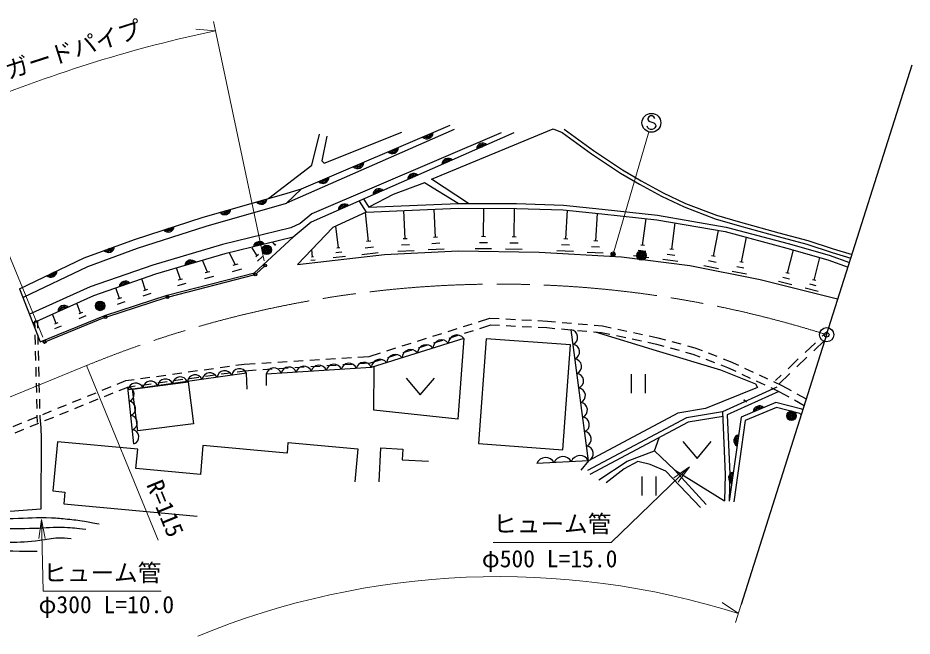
# Model space of a CAD drawing. Units: millimetres at full size, sheet at 1:1000; details may follow other scales. Extents: x 40000 to 680000, y 20000 to 380000.
# Drawn here: x 177928 to 272675, y 265573 to 331095 of the extents above; entities that cross this region are included whole.
import ezdxf
from ezdxf.enums import TextEntityAlignment as Align

# ---------------------------------------------------------------- set-up
doc = ezdxf.new("R2010")
doc.units = ezdxf.units.MM
doc.header["$LTSCALE"] = 1000
doc.header["$PDMODE"] = 32
doc.header["$PDSIZE"] = 500
doc.linetypes.add('CHAIN', pattern=[18.5, 12, -1.5, 3.5, -1.5])
for name, color, linetype, lineweight in [('M-BGD', 7, 'Continuous', 25), ('M-BMK', 2, 'CHAIN', 13), ('M-BMK-OTRS', 5, 'Continuous', 25), ('M-BMK-SRVR', 3, 'Continuous', 25), ('M-STR-HTXT', 7, 'Continuous', 13), ('M-STR-STRC', 7, 'Continuous', 25)]:
    doc.layers.add(name, color=color, linetype=linetype, lineweight=lineweight)
doc.styles.add('ＭＳ ゴシック', font='')
doc.styles.get('ＭＳ ゴシック').set_extended_font_data('MS Gothic')

# ---------------------------------------------------------------- blocks, each defined once
blk = doc.blocks.new('open_arrow')
at = {"color": 0, "linetype": 'Continuous', "lineweight": -2}
blk.add_lwpolyline([(7.5, 1.25), (0, 0), (7.5, -1.25)], dxfattribs=at)

msp = doc.modelspace()

# ---------------------------------------------------------------- linework, layer by layer
at = {"layer": 'M-BGD'}
for p, q in [((207973, 312962), (223737, 319711)), ((224159, 319277), (206380, 311462)), ((222186, 307828), (222034, 310828)), ((227262, 307910), (227309, 310924)), ((230499, 307871), (230546, 310909)), ((215089, 307408), (214742, 310477)), ((218973, 307672), (218820, 310690)), ((235989, 307671), (236162, 310707)), ((239162, 307448), (239329, 310383)), ((211882, 306712), (211622, 309014)), ((244125, 306982), (244482, 309818)), ((247202, 306573), (247554, 309359)), ((251624, 305837), (252168, 308562)), ((205163, 307044), (204951, 307318)), ((205227, 307103), (205100, 306985)), ((215309, 307432), (214870, 307383)), ((219437, 307048), (218575, 307004)), ((219189, 307683), (218758, 307662)), ((222647, 307207), (221790, 307164)), ((222400, 307839), (221972, 307817)), ((227683, 307258), (226822, 307271)), ((227478, 307907), (227047, 307913)), ((230923, 307213), (230055, 307226)), ((230716, 307867), (230282, 307874)), ((236386, 306996), (235519, 307046)), ((236206, 307659), (235773, 307684)), ((239371, 307436), (238952, 307460)), ((244327, 306957), (243922, 307008)), ((254594, 305204), (255119, 307840)), ((200970, 304929), (200318, 306246)), ((203279, 305880), (202748, 306721)), ((209149, 305748), (209059, 306542)), ((212267, 306255), (211609, 306181)), ((212047, 306730), (211718, 306693)), ((216115, 306191), (214361, 305993)), ((215602, 306800), (214725, 306700)), ((219901, 306423), (218177, 306335)), ((223108, 306586), (221394, 306499)), ((228104, 306605), (226381, 306632)), ((231347, 306555), (229610, 306582)), ((236782, 306321), (235048, 306420)), ((239929, 306142), (238251, 306237)), ((239545, 306795), (238707, 306842)), ((244453, 306324), (243643, 306426)), ((247401, 306548), (247003, 306598)), ((259474, 304035), (260091, 306499)), ((198025, 304135), (197500, 305411)), ((203409, 306001), (203149, 305759)), ((203830, 305809), (203308, 305326)), ((209415, 305433), (208961, 305381)), ((209263, 305760), (209036, 305735)), ((212652, 305799), (211336, 305650)), ((244781, 305665), (243161, 305870)), ((247848, 305278), (246256, 305479)), ((247525, 305925), (246729, 306026)), ((251897, 305175), (251118, 305330)), ((251819, 305798), (251429, 305875)), ((254782, 305167), (254405, 305242)), ((262294, 303299), (262895, 305700)), ((195142, 303360), (194732, 304588)), ((198264, 304196), (197787, 304074)), ((201635, 304449), (200618, 304189)), ((201224, 304994), (200716, 304864)), ((252170, 304513), (250612, 304824)), ((255122, 303924), (253615, 304225)), ((254858, 304564), (254105, 304715)), ((191435, 302251), (191067, 303431)), ((195366, 303417), (194918, 303302)), ((198649, 303685), (197695, 303440)), ((259694, 303418), (258990, 303595)), ((259650, 303991), (259298, 304079)), ((262465, 303257), (262122, 303342)), ((178087, 302389), (180274, 296773)), ((188698, 301344), (188312, 302473)), ((191645, 302319), (191225, 302183)), ((195728, 302937), (194832, 302707)), ((259914, 302802), (258505, 303155)), ((262722, 302099), (261350, 302443)), ((262508, 302699), (261822, 302871)), ((188901, 301410), (188496, 301279)), ((192018, 301883), (191178, 301611)), ((184578, 299800), (184180, 300855)), ((189261, 300989), (188451, 300726)), ((181992, 298713), (181607, 299691)), ((185133, 299504), (184387, 299201)), ((184765, 299876), (184391, 299724)), ((180027, 298976), (179727, 298968)), ((179748, 298186), (179727, 298968)), ((180048, 298194), (180027, 298976)), ((182165, 298784), (181818, 298642)), ((225125, 298376), (226078, 298678)), ((226746, 298889), (227947, 299268)), ((226856, 298189), (228037, 298563)), ((227947, 299268), (228938, 299218)), ((228037, 298563), (228960, 298517)), ((229638, 299183), (230636, 299133)), ((229659, 298481), (230658, 298431)), ((231335, 299098), (232334, 299048)), ((233033, 299013), (234025, 298963)), ((234025, 298963), (234901, 298886)), ((235599, 298824), (236595, 298736)), ((237292, 298674), (238288, 298586)), ((238985, 298525), (239862, 298447)), ((182509, 298437), (181814, 298154)), ((221883, 297351), (222836, 297653)), ((223504, 297864), (224457, 298165)), ((225235, 297677), (226188, 297978)), ((231357, 298396), (232355, 298346)), ((233055, 298311), (233977, 298265)), ((233977, 298265), (234825, 298190)), ((235523, 298128), (236519, 298040)), ((238393, 284166), (236535, 298039)), ((237216, 297978), (238212, 297890)), ((238909, 297829), (239758, 297754)), ((239758, 297754), (240662, 297562)), ((239862, 298447), (240796, 298249)), ((241481, 298105), (242459, 297898)), ((243144, 297753), (244122, 297546)), ((263751, 297929), (263150, 297357)), ((179792, 296487), (179766, 297487)), ((180092, 296495), (180066, 297494)), ((218641, 296327), (219595, 296628)), ((220262, 296839), (221215, 297140)), ((221993, 296652), (222946, 296953)), ((223614, 297164), (224567, 297466)), ((241347, 297417), (242325, 297211)), ((243010, 297066), (243988, 296859)), ((244673, 296714), (245577, 296523)), ((244807, 297401), (245742, 297203)), ((245742, 297203), (246547, 296983)), ((247222, 296799), (248187, 296536)), ((262425, 296668), (261338, 295635)), ((263439, 296942), (262260, 295822)), ((179836, 294787), (179810, 295787)), ((180136, 294795), (180110, 295795)), ((217020, 295814), (217974, 296116)), ((218751, 295627), (219704, 295929)), ((220372, 296140), (221325, 296441)), ((245577, 296523), (246355, 296310)), ((247030, 296126), (247995, 295863)), ((248670, 295678), (249447, 295466)), ((248862, 296351), (249667, 296132)), ((249667, 296132), (250413, 295842)), ((205476, 294622), (206474, 294685)), ((207173, 294728), (208171, 294790)), ((208870, 294833), (209868, 294895)), ((210567, 294939), (211565, 295001)), ((212263, 295044), (213261, 295106)), ((213960, 295150), (215152, 295224)), ((215152, 295224), (216353, 295603)), ((215281, 294530), (216463, 294904)), ((217130, 295115), (218084, 295416)), ((249447, 295466), (250166, 295187)), ((250819, 294933), (251751, 294571)), ((251066, 295588), (251998, 295226)), ((252650, 294972), (253397, 294682)), ((253397, 294682), (254278, 294273)), ((260613, 294946), (259526, 293913)), ((261535, 295133), (260448, 294099)), ((179881, 293088), (179855, 294088)), ((180181, 293096), (180154, 294095)), ((197664, 293809), (198654, 293948)), ((199347, 294044), (200338, 294183)), ((201031, 294280), (201889, 294400)), ((201889, 294400), (203081, 294474)), ((201959, 293703), (203181, 293778)), ((203780, 294517), (204778, 294579)), ((203879, 293822), (204877, 293884)), ((205576, 293927), (206574, 293989)), ((207273, 294033), (208271, 294095)), ((208969, 294138), (209968, 294200)), ((210666, 294244), (211664, 294306)), ((212363, 294349), (213361, 294411)), ((214060, 294455), (215281, 294530)), ((252403, 294317), (253122, 294038)), ((253122, 294038), (253983, 293638)), ((254913, 293978), (255820, 293556)), ((189378, 292652), (190236, 292771)), ((202160, 293428), (189602, 291673)), ((190929, 292868), (191920, 293007)), ((192613, 293104), (193603, 293242)), ((194296, 293339), (195287, 293477)), ((194423, 292650), (195413, 292788)), ((195980, 293574), (196970, 293712)), ((196107, 292885), (197097, 293023)), ((197790, 293120), (198781, 293258)), ((199474, 293355), (200464, 293494)), ((201158, 293591), (201959, 293703)), ((202231, 291730), (202160, 293428)), ((204238, 293343), (204251, 292143)), ((219067, 292928), (220567, 291128)), ((220567, 291128), (222067, 292928)), ((242905, 293338), (242905, 291338)), ((244405, 293338), (244405, 291338)), ((254617, 293343), (255524, 292922)), ((256455, 293261), (257362, 292839)), ((258801, 293224), (258200, 292652)), ((259723, 293410), (258544, 292290)), ((179925, 291389), (179899, 292388)), ((180225, 291396), (180199, 292396)), ((186872, 291635), (187799, 292011)), ((188447, 292274), (189378, 292652)), ((188672, 291610), (189561, 291970)), ((189561, 291970), (190362, 292082)), ((190224, 285940), (189561, 291970)), ((191056, 292179), (192046, 292318)), ((192739, 292414), (193730, 292553)), ((256159, 292626), (257066, 292205)), ((257700, 291910), (258561, 291510)), ((257996, 292544), (258878, 292134)), ((258878, 292134), (259865, 291590)), ((185297, 290995), (186224, 291371)), ((187097, 290970), (188024, 291346)), ((258561, 291510), (259599, 290937)), ((260478, 291252), (261465, 290707)), ((179969, 289689), (179943, 290689)), ((180269, 289697), (180243, 290697)), ((182146, 289717), (183073, 290093)), ((183722, 290356), (184648, 290732)), ((183946, 289692), (184873, 290068)), ((185522, 290331), (186448, 290707)), ((254802, 290571), (254947, 290630)), ((254874, 290600), (255124, 290412)), ((260212, 290599), (261250, 290026)), ((180008, 288208), (179988, 288989)), ((180308, 288215), (180287, 288997)), ((180571, 289078), (181498, 289454)), ((182371, 289053), (183298, 289429)), ((177421, 287799), (178347, 288175)), ((178996, 288439), (179923, 288815)), ((179221, 287774), (180147, 288150)), ((180796, 288414), (181723, 288790)), ((177645, 287135), (178572, 287511)), ((182111, 286181), (181632, 280959)), ((190620, 285402), (182111, 286181)), ((248396, 286205), (249896, 284405)), ((249896, 284405), (251396, 286205)), ((190431, 283341), (190620, 285402)), ((197541, 285784), (197260, 282715)), ((206415, 284971), (197541, 285784)), ((206477, 284965), (206582, 286104)), ((206582, 286104), (213955, 285429)), ((213955, 285429), (213634, 281920)), ((216360, 285513), (216173, 281919)), ((216360, 285513), (218706, 285391)), ((218706, 285391), (218647, 284250)), ((218647, 284250), (221432, 284105)), ((197260, 282715), (190431, 283341)), ((238393, 284166), (232912, 283853)), ((244028, 282474), (244028, 280474)), ((245528, 282474), (245528, 280474)), ((247483, 283180), (252781, 279901)), ((181632, 280959), (182911, 280842)), ((182911, 280842), (182796, 279591)), ((182796, 279591), (196916, 278298))]:
    msp.add_line(p, q, dxfattribs=at)
for points in [[(225661, 311432), (221747, 314005), (234635, 319338), (235583, 318963)], [(204526, 311972), (209078, 315481), (209899, 318774)], [(229138, 318913), (209056, 310315), (207851, 309316), (206845, 308839)], [(230490, 318902), (209016, 309446), (207082, 307868)], [(210657, 318573), (210130, 315942), (210382, 315697), (218604, 318983)], [(235583, 318963), (238691, 316695), (241775, 314643), (243776, 313468), (246130, 312183), (248515, 311061), (251805, 309812), (254392, 309052), (258465, 307940), (261508, 307117), (264188, 306232), (266192, 305638)], [(235819, 319286), (238920, 317023), (241987, 314983), (243973, 313816), (246311, 312540), (248672, 311429), (251933, 310191), (254501, 309437), (258570, 308326), (261623, 307500), (264308, 306614), (266312, 306019)], [(224576, 311437), (221018, 313628), (217696, 312359), (215102, 311031)], [(178087, 302389), (184943, 305680), (190278, 307622), (197570, 309983), (206104, 312423), (207973, 312962)], [(178520, 301487), (185331, 304757), (190603, 306676), (197862, 309026), (206380, 311462), (207973, 312962)], [(214526, 311951), (215102, 311031), (224576, 311437), (230764, 311408), (235754, 311251), (239839, 310833), (245703, 310186), (252982, 308929), (259534, 307178), (263892, 305935), (266039, 305156)], [(214102, 311686), (214833, 310519), (224585, 310937), (230755, 310908), (235720, 310752), (239787, 310336), (245633, 309691), (252875, 308440), (259401, 306696), (263738, 305459), (265888, 304678)], [(214833, 310519), (211300, 308864), (207541, 304969), (216762, 306013), (224561, 306410), (233167, 306277), (241867, 305781), (249131, 304864), (256589, 303377), (264621, 301366), (264818, 301299)], [(206845, 308839), (199593, 307065), (192221, 304889), (185575, 302582), (179096, 299652)], [(207082, 307868), (199853, 306099), (192526, 303937), (185946, 301652), (179508, 298741)], [(180274, 296773), (187150, 299569), (193727, 301702), (202985, 304072), (207082, 307868)], [(239082, 297813), (245562, 295827), (252388, 293792), (256086, 292324), (256281, 291927), (250795, 289699), (247864, 289185), (238393, 284166), (237570, 283174)], [(225167, 297131), (215373, 294035), (204238, 293343)], [(225167, 297131), (224549, 288553), (215643, 289513), (215662, 294126)], [(258355, 291966), (252574, 289352), (252857, 282719), (252781, 279901)], [(258561, 291510), (253088, 289036), (253358, 282723), (253281, 279888)], [(261094, 289535), (260982, 289617), (258253, 290319), (254546, 288794), (253281, 279888)], [(252574, 289352), (248774, 288717), (238283, 283140)], [(260935, 289032), (260764, 289157), (258290, 289793), (255000, 288440), (253776, 279817)], [(180308, 288215), (180377, 286719), (180352, 279041), (173802, 278541), (171530, 279144), (170648, 284295)], [(252657, 288859), (248937, 288237), (238517, 282698)], [(239480, 282128), (242495, 284099), (245377, 285208), (245866, 286605)], [(245377, 285208), (247483, 283180), (250867, 279530)], [(250263, 279203), (246565, 283047), (244937, 283752), (243606, 284063), (242172, 283304), (240275, 281805)]]:
    msp.add_lwpolyline(points, dxfattribs=at)
for points in [[(236489, 296427), (227530, 297080), (226721, 285977), (235679, 285324)], [(196522, 288080), (190641, 287323), (190071, 291748), (195952, 292506)]]:
    msp.add_lwpolyline(points, close=True, dxfattribs=at)
for centre, radius in [((204300, 306502), 500), ((204300, 306502), 409), ((204300, 306502), 318), ((204300, 306502), 227), ((204300, 306502), 136), ((204300, 306502), 45.5), ((244000, 305918), 500), ((244000, 305918), 409), ((244000, 305918), 318), ((244000, 305918), 227), ((244000, 305918), 136), ((244000, 305918), 45.5), ((186644, 300563), 500), ((186644, 300563), 409), ((186644, 300563), 318), ((186644, 300563), 227), ((186644, 300563), 136), ((186644, 300563), 45.5), ((259884, 288935), 500), ((259884, 288935), 409), ((259884, 288935), 318), ((259884, 288935), 227), ((259884, 288935), 136), ((259884, 288935), 45.5)]:
    msp.add_circle(centre, radius, dxfattribs=at)
for centre, radius, start, end in [((221273, 318927), 650, 225.79542, 0.55569), ((221273, 318927), 520, 231.91121, 354.43991), ((221273, 318927), 390, 243.0439, 343.30722), ((221273, 318927), 260, 277.23319, 309.11793), ((227175, 317170), 650, 46.38588, 181.14615), ((227175, 317170), 520, 52.50166, 175.03036), ((227175, 317170), 390, 63.63435, 163.89767), ((227175, 317170), 260, 97.82364, 129.70838), ((217595, 317353), 650, 225.79542, 0.55569), ((217595, 317353), 520, 231.91121, 354.43991), ((217595, 317353), 390, 243.0439, 343.30722), ((217595, 317353), 260, 277.23319, 309.11793), ((213918, 315779), 650, 225.79542, 0.55569), ((213918, 315779), 520, 231.91121, 354.43991), ((213918, 315779), 390, 243.0439, 343.30722), ((213918, 315779), 260, 277.23319, 309.11793), ((223514, 315558), 650, 46.38588, 181.14615), ((223514, 315558), 520, 52.50166, 175.03036), ((223514, 315558), 390, 63.63435, 163.89767), ((223514, 315558), 260, 97.82364, 129.70838), ((219854, 313946), 650, 46.38588, 181.14615), ((210241, 314205), 650, 225.79542, 0.55569), ((210241, 314205), 520, 231.91121, 354.43991), ((210241, 314205), 390, 243.0439, 343.30722), ((210241, 314205), 260, 277.23319, 309.11793), ((219854, 313946), 520, 52.50166, 175.03036), ((219854, 313946), 390, 63.63435, 163.89767), ((219854, 313946), 260, 97.82364, 129.70838), ((216193, 312333), 650, 46.38588, 181.14615), ((216193, 312333), 520, 52.50166, 175.03036), ((216193, 312333), 390, 63.63435, 163.89767), ((203691, 311993), 650, 218.57978, 353.34005), ((203691, 311993), 520, 224.69556, 347.22426), ((203691, 311993), 390, 235.82825, 336.09157), ((203691, 311993), 260, 270.01754, 301.90228), ((216193, 312333), 260, 97.82364, 129.70838), ((199845, 310893), 650, 218.57978, 353.34005), ((199845, 310893), 520, 224.69556, 347.22426), ((212532, 310721), 650, 46.38588, 181.14615), ((212532, 310721), 520, 52.50166, 175.03036), ((212532, 310721), 390, 63.63435, 163.89767), ((212532, 310721), 260, 97.82364, 129.70838), ((199845, 310893), 390, 235.82825, 336.09157), ((199845, 310893), 260, 270.01754, 301.90228), ((193847, 309040), 650, 220.55492, 355.31519), ((193847, 309040), 520, 226.67071, 349.19941), ((193847, 309040), 390, 237.8034, 338.06672), ((193847, 309040), 260, 271.99269, 303.87743), ((203527, 306741), 650, 36.36539, 171.12566), ((203527, 306741), 520, 42.48118, 165.00987), ((203527, 306741), 390, 53.61387, 153.87718), ((203527, 306741), 260, 87.80315, 119.68789), ((187525, 306886), 650, 222.62403, 357.3843), ((187525, 306886), 520, 228.73982, 351.26851), ((187525, 306886), 390, 239.87251, 340.13582), ((187525, 306886), 260, 274.0618, 305.94653), ((196261, 304778), 650, 39.06487, 173.82514), ((196261, 304778), 520, 45.18066, 167.70935), ((196261, 304778), 390, 56.31335, 156.57666), ((181407, 304260), 650, 228.26454, 3.02481), ((181407, 304260), 520, 234.38033, 356.90902), ((181407, 304260), 390, 245.51302, 345.77634), ((196261, 304778), 260, 90.50263, 122.38737), ((181407, 304260), 260, 279.70231, 311.58705), ((189318, 302558), 650, 41.7651, 176.52537), ((189318, 302558), 520, 47.88089, 170.40958), ((189318, 302558), 390, 59.01358, 159.2769), ((189318, 302558), 260, 93.20287, 125.08761), ((182830, 299969), 650, 46.952, 181.71227), ((182830, 299969), 520, 53.06779, 175.59648), ((182830, 299969), 390, 64.20048, 164.46379), ((182830, 299969), 260, 98.38977, 130.2745), ((236437, 297241), 804, 292.31454, 82.93728), ((222812, 296061), 911, 37.48426, 177.59934), ((224445, 296577), 911, 37.48426, 177.59934), ((219548, 295029), 911, 37.48426, 177.59934), ((221180, 295545), 911, 37.48426, 177.59934), ((236643, 295700), 804, 292.31454, 82.93728), ((216283, 293997), 911, 37.48426, 177.59934), ((217915, 294513), 911, 37.48426, 177.59934), ((236849, 294158), 804, 292.31454, 82.93728), ((201406, 293097), 823, 23.69454, 172.21295), ((205048, 293164), 829, 19.60238, 167.50958), ((206638, 293263), 829, 19.60238, 167.50958), ((208229, 293362), 829, 19.60238, 167.50958), ((209820, 293460), 829, 19.60238, 167.50958), ((211411, 293559), 829, 19.60238, 167.50958), ((213001, 293658), 829, 19.60238, 167.50958), ((214592, 293757), 829, 19.60238, 167.50958), ((193557, 292000), 823, 23.69454, 172.21295), ((195127, 292220), 823, 23.69454, 172.21295), ((196697, 292439), 823, 23.69454, 172.21295), ((198267, 292658), 823, 23.69454, 172.21295), ((199836, 292878), 823, 23.69454, 172.21295), ((237056, 292617), 804, 292.31454, 82.93728), ((189465, 291197), 779, 289.57751, 82.98027), ((190418, 291562), 823, 23.69454, 172.21295), ((191988, 291781), 823, 23.69454, 172.21295), ((237262, 291075), 804, 292.31454, 82.93728), ((189631, 289689), 779, 289.57751, 82.98027), ((237468, 289534), 804, 292.31454, 82.93728), ((256494, 289325), 650, 44.97707, 179.73734), ((256494, 289325), 520, 51.09286, 173.62155), ((256494, 289325), 390, 62.22555, 162.48887), ((256494, 289325), 260, 96.41484, 128.29958), ((189797, 288182), 779, 289.57751, 82.98027), ((237675, 287993), 804, 292.31454, 82.93728), ((189963, 286674), 779, 289.57751, 82.98027), ((237881, 286451), 804, 292.31454, 82.93728), ((254442, 286286), 650, 104.53829, 239.29856), ((254442, 286286), 520, 110.65408, 233.18277), ((254442, 286286), 390, 121.78677, 222.05008), ((254442, 286286), 260, 155.97606, 187.86079), ((238087, 284910), 804, 292.31454, 82.93728), ((233848, 283509), 998, 26.75713, 159.78618), ((235675, 283613), 998, 26.75713, 159.78618), ((237502, 283717), 998, 26.75713, 159.78618), ((253880, 282325), 650, 104.53829, 239.29856), ((253880, 282325), 520, 110.65408, 233.18277), ((253880, 282325), 390, 121.78677, 222.05008), ((253880, 282325), 260, 155.97606, 187.86079)]:
    msp.add_arc(centre, radius, start, end, dxfattribs=at)
for points, knots in [([(153428, 277047), (154036, 276917), (154230, 276899), (154748, 276834), (156077, 276667), (156838, 276807), (158177, 276822), (159871, 276841), (160823, 276841), (162514, 276958), (163951, 277057), (164747, 277218), (166182, 277352), (167314, 277458), (167951, 277482), (169084, 277580), (170595, 277711), (171435, 277858), (172949, 277945), (174693, 278044), (175673, 278017), (177420, 278052), (179004, 278084), (179892, 278172), (181476, 278121), (182141, 278100), (182512, 278051), (183175, 277985), (183882, 277915), (184277, 277862), (184979, 277750), (185593, 277652), (185796, 277614), (186545, 277465)], [0, 0, 0, 0, 1, 1, 1, 2, 2, 2, 3, 3, 3, 4, 4, 4, 5, 5, 5, 6, 6, 6, 7, 7, 7, 8, 8, 8, 9, 9, 9, 10, 10, 10, 11, 11, 11, 11]), ([(185118, 276856), (184076, 277007), (183757, 277038), (182879, 277083), (181640, 277146), (180945, 277006), (179705, 276977), (178151, 276939), (177281, 276933), (175727, 276916), (174465, 276902), (173758, 276912), (172496, 276898), (171201, 276884), (170474, 276914), (169181, 276848), (167859, 276780), (167121, 276698), (165808, 276530), (164138, 276316), (163215, 276113), (161549, 275869), (160431, 275705), (159804, 275620), (158683, 275481), (157449, 275327), (156762, 275165), (155520, 275131), (154278, 275096), (153575, 275096), (152341, 275241), (151699, 275317), (151469, 275344), (150704, 275489)], [0, 0, 0, 0, 1, 1, 1, 2, 2, 2, 3, 3, 3, 4, 4, 4, 5, 5, 5, 6, 6, 6, 7, 7, 7, 8, 8, 8, 9, 9, 9, 10, 10, 10, 11, 11, 11, 11]), ([(148828, 274416), (150025, 274223), (150346, 274173), (151323, 274049), (152383, 273915), (152977, 273779), (154046, 273770), (154926, 273762), (155419, 273829), (156292, 273935), (157285, 274056), (157837, 274162), (158820, 274345), (159711, 274512), (160200, 274659), (161093, 274810), (162405, 275032), (163146, 275128), (164470, 275267), (166013, 275429), (166880, 275518), (168430, 275598), (170281, 275694), (171321, 275707), (173175, 275685), (174652, 275667), (175476, 275523), (176953, 275522), (178238, 275521), (178957, 275615), (180238, 275731), (181022, 275802), (181450, 275975), (182237, 275988), (182754, 275997), (182950, 275991), (183560, 275933)], [0, 0, 0, 0, 1, 1, 1, 2, 2, 2, 3, 3, 3, 4, 4, 4, 5, 5, 5, 6, 6, 6, 7, 7, 7, 8, 8, 8, 9, 9, 9, 10, 10, 10, 11, 11, 11, 12, 12, 12, 12]), ([(179980, 274528), (177017, 274569), (176274, 274578), (173899, 274615), (172326, 274639), (171444, 274664), (169871, 274679), (169023, 274687), (168542, 274791), (167700, 274688), (165473, 274414), (164243, 274116), (162056, 273612), (160814, 273326), (160149, 273027), (158892, 272815), (157269, 272540), (156331, 272603), (154685, 272574), (153100, 272547), (152204, 272505), (150629, 272683), (149193, 272845), (148664, 272964), (146994, 273367)], [0, 0, 0, 0, 1, 1, 1, 2, 2, 2, 3, 3, 3, 4, 4, 4, 5, 5, 5, 6, 6, 6, 7, 7, 7, 8, 8, 8, 8])]:
    msp.add_open_spline(points, degree=3, knots=knots, dxfattribs=at)
at = {"layer": 'M-BMK'}
msp.add_line((158092, 283106), (185198, 294246), dxfattribs=at)
msp.add_arc((228913, 187879), 115000, 72.43379, 112.34185, dxfattribs=at)
at = {"layer": 'M-BMK-OTRS'}
for q in [(272675, 326117), (254566, 268915)]:
    msp.add_line((263621, 297516), q, dxfattribs=at)
at = {"layer": 'M-BMK-SRVR'}
msp.add_circle((263621, 297516), 750, dxfattribs=at)
msp.add_point((263621, 297516), dxfattribs=at)
at = {"layer": 'M-STR-HTXT'}
for p, q in [((198655, 330709), (198862, 329731)), ((198862, 329731), (196781, 329903)), ((198862, 329731), (204031, 305330)), ((170878, 320796), (180554, 297254)), ((240986, 306042), (244768, 319001)), ((185198, 294246), (192800, 275747)), ((254265, 267962), (252539, 269137)), ((254566, 268915), (253963, 267008))]:
    msp.add_line(p, q, dxfattribs=at)
for points in [[(249097, 283512), (240794, 275505), (228294, 275505)], [(180420, 277927), (180614, 270326), (193114, 270326)]]:
    msp.add_lwpolyline(points, dxfattribs=at)
for radius in [150, 120, 90, 60, 30, 20]:
    msp.add_circle((240986, 306042), radius, dxfattribs=at)
for radius, start in [(145000, 101.96106), (84000, 72.43379)]:
    msp.add_arc((228913, 187879), radius, start, 112.34185, dxfattribs=at)
msp.add_point((240986, 306042), dxfattribs=at)
at = {"layer": 'M-STR-STRC'}
for p, q in [((244781, 320614), (244690, 320432)), ((244690, 320432), (244690, 320341)), ((244690, 320341), (244781, 320160)), ((244962, 320705), (244781, 320614)), ((245144, 320705), (244962, 320705)), ((245326, 320614), (245144, 320705)), ((245417, 320432), (245326, 320614)), ((244690, 319432), (244599, 319614)), ((244781, 319341), (244690, 319432)), ((244781, 320160), (245326, 319978)), ((244962, 319251), (244781, 319341)), ((245326, 319341), (245144, 319251)), ((245326, 319978), (245417, 319887)), ((245417, 319432), (245326, 319341)), ((245417, 319887), (245508, 319705)), ((245508, 319614), (245417, 319432)), ((245508, 319705), (245508, 319614)), ((245144, 319251), (244962, 319251)), ((203194, 303992), (204022, 304750)), ((193928, 301547), (202938, 303854)), ((187362, 299427), (193640, 301463)), ((180896, 296810), (187080, 299324))]:
    msp.add_line(p, q, dxfattribs=at)
for centre, radius in [((245053, 319978), 1000), ((204133, 304851), 150), ((204133, 304851), 120), ((204133, 304851), 100), ((203083, 303891), 150), ((203083, 303891), 120), ((203083, 303891), 100), ((193783, 301510), 150), ((193783, 301510), 120), ((193783, 301510), 100), ((187219, 299381), 150), ((187219, 299381), 120), ((187219, 299381), 100), ((180757, 296753), 150), ((180757, 296753), 120), ((180757, 296753), 100)]:
    msp.add_circle(centre, radius, dxfattribs=at)

# ---------------------------------------------------------------- block references
at = {"layer": 'M-STR-HTXT', "xscale": 267, "yscale": 267}
for p, rotation in [((249097, 283512), 224), ((180420, 277927), 271.5)]:
    msp.add_blockref('open_arrow', p, dxfattribs=dict(at, rotation=rotation))

# ---------------------------------------------------------------- texts
at = {"layer": 'M-STR-HTXT', "style": 'ＭＳ ゴシック'}
msp.add_text('ガードパイプ', height=1833, rotation=17.793, dxfattribs=at).set_placement((184244, 326352), align=Align.BOTTOM_CENTER)
msp.add_text('R=115', height=1833, rotation=292.342, dxfattribs=at).set_placement((191005, 281430), align=Align.BOTTOM_LEFT)
for s, p in [('ヒューム管', (228294, 276005)), ('φ500 L=15.0', (227085, 272314)), ('ヒューム管', (180614, 270826)), ('φ300 L=10.0', (180118, 267454))]:
    msp.add_text(s, height=1833, dxfattribs=at).set_placement(p, align=Align.BOTTOM_LEFT)

doc.saveas('drawing.dxf')
